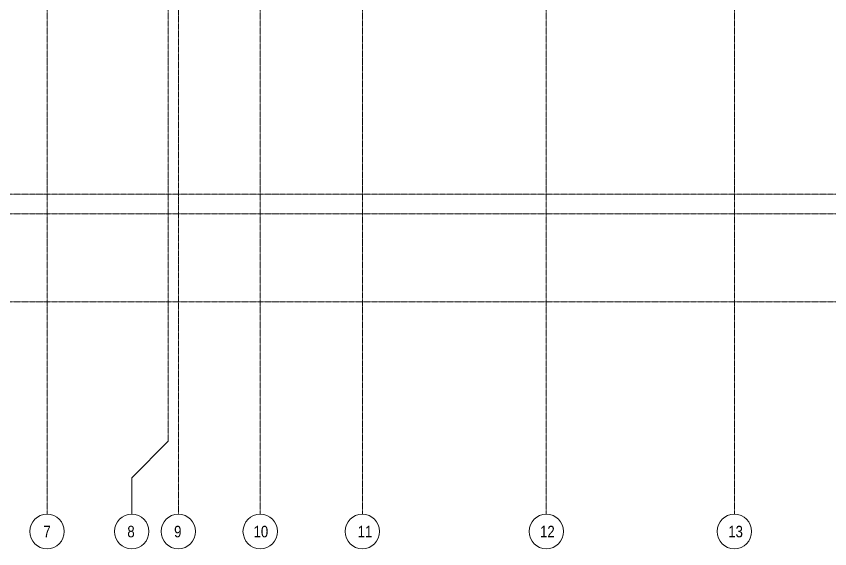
# Model space of a CAD drawing. Header units: centimetres. Extents: x -14155 to 6577, y -1225 to 8033.
# Drawn here: x -10476 to -6939, y -1225 to 1089 of the extents above; entities that cross this region are included whole.
import ezdxf

# ---------------------------------------------------------------- set-up
doc = ezdxf.new("R2010")
doc.units = ezdxf.units.CM
doc.linetypes.add('Grid Line', pattern=[2.2225, 1.27, -0.3175, 0.3175, -0.3175])
doc.layers.add('S-GRID', color=7, linetype='Continuous', lineweight=9)
doc.layers.add('S-GRID-IDEN', color=7, linetype='Continuous', lineweight=9)
doc.styles.add('Saira Condensed', font='SairaCondensed-Regular.ttf', dxfattribs={"height": 50})

# ---------------------------------------------------------------- blocks, each defined once
blk = doc.blocks.new('Grid - 3mm-1819951-N01 - Planta')
at = {"layer": 'S-GRID-IDEN', "color": 253, "true_color": 0xaaaaaa}
blk.add_circle((0, 0), 0.3, dxfattribs=at)

msp = doc.modelspace()

# ---------------------------------------------------------------- linework, layer by layer
at = {"layer": 'S-GRID', "color": 253, "linetype": 'Grid Line', "true_color": 0xaaaaaa}
for p, q in [((-10342.235, 7882.574), (-10342.235, -1075.311)), ((-9815.299, 7882.574), (-9815.299, -757.811)), ((-9415.334, 7882.574), (-9415.334, -1075.311)), ((-8971.395, 7882.574), (-8971.395, -1075.311)), ((-8171.576, 7882.574), (-8171.576, -1075.311)), ((-7354.036, 7882.574), (-7354.036, -1075.311)), ((-9771.395, 7565.074), (-9771.395, -1075.311)), ((-14005.363, 315.335), (2922.583, 315.335)), ((-14005.363, 231.108), (2922.583, 231.108)), ((-14005.363, -152.695), (2922.583, -152.695))]:
    msp.add_line(p, q, dxfattribs=at)
at = {"layer": 'S-GRID', "color": 253, "true_color": 0xaaaaaa}
for p, q in [((-9815.299, -757.811), (-9974.049, -916.561)), ((-9974.049, -916.561), (-9974.049, -1075.311))]:
    msp.add_line(p, q, dxfattribs=at)

# ---------------------------------------------------------------- block references
at = {"layer": 'S-GRID-IDEN', "color": 253, "true_color": 0xaaaaaa, "xscale": 249.9999999999999, "yscale": 249.9999999999999, "zscale": 249.9999999999999, "rotation": 180}
for p in [(-10342.235, -1150.311), (-9974.049, -1150.311), (-9771.395, -1150.311), (-9415.334, -1150.311), (-8971.395, -1150.311), (-8171.576, -1150.311), (-7354.036, -1150.311)]:
    msp.add_blockref('Grid - 3mm-1819951-N01 - Planta', p, dxfattribs=at)

# ---------------------------------------------------------------- texts
at = {"layer": 'S-GRID-IDEN', "color": 253, "true_color": 0xaaaaaa, "char_height": 50, "attachment_point": 1, "style": 'Saira Condensed'}
for s, insert, width in [('7', (-10358.051, -1125.681), 36.07594), ('8', (-9993.115, -1125.681), 44.09281), ('9', (-9789.711, -1125.681), 42.08859), ('10', (-9444.4, -1125.681), 68.14344), ('11', (-8992.086, -1125.681), 48.10125), ('12', (-8198.892, -1125.681), 64.135), ('13', (-7380.602, -1125.681), 62.13078)]:
    msp.add_mtext(s, dxfattribs=dict(at, insert=insert, width=width))

doc.saveas('drawing.dxf')
